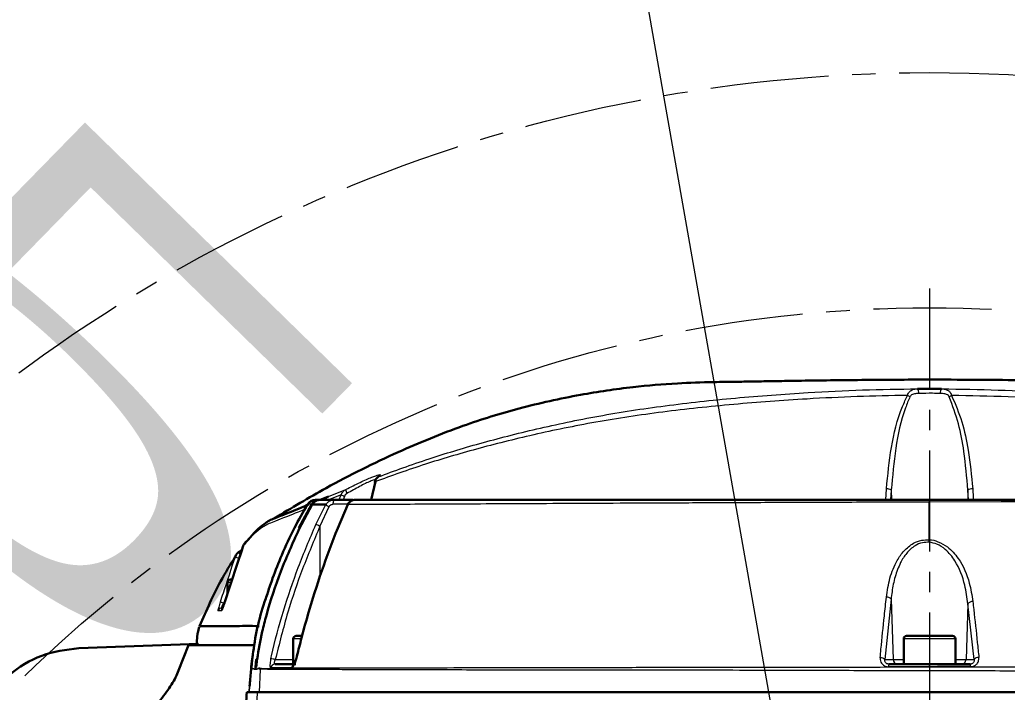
# Model space of a CAD drawing. Header units: millimetres. Extents: x 0 to 8400, y 0 to 5940.
# Drawn here: x 2270 to 2376.2, y 2107.8 to 2180.1 of the extents above; entities that cross this region are included whole.
import ezdxf

# ---------------------------------------------------------------- set-up
doc = ezdxf.new("R2010")
doc.units = ezdxf.units.MM
doc.linetypes.add('CENTERX2', pattern=[20.32, 12.7, -2.54, 2.54, -2.54])
doc.styles.get("Standard").update_dxf_attribs({"font": 'times.ttf', "width": 2, "height": 50})
doc.dimstyles.new('ISO-25', dxfattribs={"dimtxt": 40, "dimasz": 40, "dimexe": 1.25, "dimexo": 0.625, "dimtad": 1, "dimtxsty": 'Standard', "dimcen": 2.5, "dimclrd": 1, "dimclrt": 1, "dimadec": 0, "dimazin": 0, "dimtfac": 1, "dimtmove": 0, "dimatfit": 3, "dimfxl": 1, "dimarcsym": 0})

# ---------------------------------------------------------------- blocks, each defined once
blk = doc.blocks.new('*D14')
at = {"color": 1, "lineweight": -2, "transparency": 16777216}
blk.add_arc((2367.81, 2009.87), 906.21, 82.52924, 97.47076, dxfattribs=at)
at = {"color": 1, "lineweight": 25, "transparency": 16777216}
for points in [[(2251, 2901.8), (2248.97, 2914.98), (2210.45, 2902.31)], [(2486.65, 2914.98), (2484.62, 2901.8), (2525.17, 2902.31)]]:
    blk.add_solid(points, dxfattribs=at)
at = {"layer": 'Defpoints', "color": 0, "lineweight": 25, "transparency": 16777216}
for p in [(2420.5, 2914.55), (2209.89, 2905.5), (2525.73, 2905.5), (2367.81, 2009.87), (2367.81, 2009.87)]:
    blk.add_point(p, dxfattribs=at)
at = {"color": 1, "lineweight": 25, "transparency": 16777216, "insert": (2367.81, 2937.05), "char_height": 40, "attachment_point": 5}
blk.add_mtext('20°', dxfattribs=at)
blk = doc.blocks.new('*D17')
at = {"color": 1, "lineweight": -2, "transparency": 16777216}
for p, q in [((2088.8, 2282.43), (2239.59, 2135.13)), ((2467.42, 1912.57), (2268.2, 2107.18)), ((2496.04, 1884.62), (2524.65, 1856.66))]:
    blk.add_line(p, q, dxfattribs=at)
at = {"color": 1, "lineweight": 25, "transparency": 16777216}
for points in [[(2244.24, 2139.9), (2234.93, 2130.36), (2268.2, 2107.18)], [(2500.69, 1889.38), (2491.38, 1879.85), (2467.42, 1912.57)]]:
    blk.add_solid(points, dxfattribs=at)
at = {"layer": 'Defpoints', "color": 0, "lineweight": 25, "transparency": 16777216}
for p in [(2268.2, 2107.18), (2467.42, 1912.57)]:
    blk.add_point(p, dxfattribs=at)
at = {"color": 1, "lineweight": 25, "transparency": 16777216, "insert": (2167.86, 2241.16), "char_height": 40, "attachment_point": 5, "rotation": 315.6709}
blk.add_mtext('∅278,5', dxfattribs=at)

msp = doc.modelspace()

# ---------------------------------------------------------------- linework, layer by layer
at = {"color": 7, "linetype": 'Continuous', "lineweight": 15}
msp.add_line((2367.811, 2009.872), (2209.888, 2905.496), dxfattribs=at)
at = {"color": 7, "linetype": 'CENTERX2', "lineweight": 0, "ltscale": 0.857143}
msp.add_line((2367.811, 2151.2), (2367.811, 1862.977), dxfattribs=at)
at = {"color": 7, "linetype": 'Continuous', "lineweight": 30}
for p, q in [((2308.256, 2130.428), (2307.782, 2128.472)), ((2301.462, 2127.978), (2300.024, 2125.27)), ((2300.027, 2125.452), (2301.398, 2127.982)), ((2301.016, 2127.999), (2300.981, 2127.999)), ((2301.872, 2128.472), (2302.266, 2128.472)), ((2302.328, 2128.472), (2303.204, 2128.832)), ((2303.846, 2128.472), (2305.809, 2128.472)), ((2305.29, 2127.957), (2304.2, 2125.423)), ((2293.613, 2122.892), (2293.911, 2123.088)), ((2294.055, 2123.523), (2294.054, 2123.522)), ((2292.36, 2119.59), (2292.36, 2118.399)), ((2292.663, 2119.893), (2292.844, 2119.893)), ((2292.068, 2117.511), (2292.067, 2117.51)), ((2289.139, 2114.08), (2289.151, 2114.185)), ((2289.307, 2114.821), (2289.151, 2114.185)), ((2289.344, 2114.902), (2289.332, 2114.875)), ((2289.135, 2114.08), (2289.035, 2112.83)), ((2299.426, 2113.534), (2299.426, 2110.808)), ((2299.729, 2113.836), (2300.344, 2113.836)), ((2365.035, 2113.534), (2365.035, 2110.808)), ((2365.338, 2113.836), (2370.284, 2113.836)), ((2370.586, 2110.808), (2370.586, 2113.534)), ((2289.234, 2112.985), (2276.37, 2112.535)), ((2288.175, 2112.827), (2287.094, 2110.121)), ((2295.454, 2110.572), (2295.438, 2110.427)), ((2299.426, 2110.808), (2299.447, 2110.808)), ((2363.434, 2110.808), (2367.809, 2110.808)), ((2365.035, 2110.808), (2370.586, 2110.808)), ((2367.809, 2110.808), (2372.184, 2110.808)), ((2294.427, 2107.78), (2295.529, 2107.78)), ((2295.529, 2107.78), (2439.441, 2107.78))]:
    msp.add_line(p, q, dxfattribs=at)
at = {"color": 8, "linetype": 'Continuous', "lineweight": 15}
for p, q in [((2303.204, 2128.832), (2305.077, 2129.588)), ((2304.573, 2129.016), (2303.208, 2128.472)), ((2304.337, 2128.425), (2304.573, 2129.016)), ((2363.098, 2128.472), (2363.178, 2129.652)), ((2363.698, 2129.506), (2363.628, 2128.472)), ((2363.698, 2129.506), (2363.715, 2128.472)), ((2371.924, 2129.51), (2371.906, 2128.472)), ((2371.993, 2128.472), (2371.924, 2129.51)), ((2301.853, 2125.821), (2302.938, 2127.951)), ((2305.322, 2127.985), (2303.685, 2127.985)), ((2304.924, 2128.844), (2304.791, 2128.472)), ((2303.258, 2127.724), (2302.295, 2125.63)), ((2302.295, 2125.63), (2302.291, 2120.192)), ((2293.543, 2122.199), (2292.782, 2119.893)), ((2292.706, 2119.59), (2292.36, 2119.59)), ((2292.36, 2118.614), (2291.947, 2117.36)), ((2291.947, 2117.36), (2292.017, 2117.36)), ((2363.675, 2117.783), (2363.019, 2111.295)), ((2363.675, 2117.783), (2363.894, 2111.295)), ((2371.93, 2117.301), (2371.727, 2111.295)), ((2372.586, 2111.295), (2371.93, 2117.301)), ((2300.255, 2113.534), (2299.426, 2113.534)), ((2370.586, 2113.534), (2365.035, 2113.534)), ((2297.493, 2111.295), (2299.426, 2111.295)), ((2363.019, 2111.295), (2363.894, 2111.295)), ((2363.894, 2111.295), (2365.035, 2111.295)), ((2370.586, 2111.295), (2371.727, 2111.295)), ((2371.727, 2111.295), (2372.586, 2111.295)), ((2294.928, 2110.336), (2294.934, 2110.383)), ((2295.862, 2110.241), (2295.776, 2107.78)), ((2295.862, 2110.24), (2295.862, 2110.241)), ((2295.529, 2107.78), (2294.678, 2083.41))]:
    msp.add_line(p, q, dxfattribs=at)
at = {"color": 7, "linetype": 'Continuous', "lineweight": 30, "flags": 128}
for points in [[(2308.562, 2130.945), (2308.504, 2130.912), (2308.491, 2130.904)], [(2300.981, 2127.999), (2300.975, 2127.99), (2300.965, 2127.975)], [(2299.761, 2111.396), (2299.74, 2111.393), (2299.733, 2111.388)]]:
    msp.add_lwpolyline(points, dxfattribs=at)
at = {"color": 8, "linetype": 'Continuous', "lineweight": 15, "flags": 128}
for points in [[(2372.443, 2129.655), (2372.508, 2128.695), (2372.523, 2128.472)], [(2303.846, 2128.472), (2303.815, 2128.463), (2303.786, 2128.436), (2303.758, 2128.391), (2303.734, 2128.331), (2303.714, 2128.257), (2303.699, 2128.173), (2303.689, 2128.081), (2303.685, 2127.985)], [(2423.531, 2128.274), (2423.173, 2128.282), (2422.056, 2128.288), (2420.154, 2128.292), (2417.527, 2128.295), (2414.225, 2128.297), (2410.291, 2128.297), (2405.754, 2128.296), (2400.701, 2128.292), (2395.185, 2128.287), (2389.251, 2128.278), (2383.007, 2128.267), (2375.492, 2128.249), (2367.768, 2128.227), (2367.768, 2128.227), (2367.768, 2128.227)], [(2293.724, 2122.532), (2293.711, 2122.555), (2293.671, 2122.63), (2293.638, 2122.699), (2293.614, 2122.76), (2293.599, 2122.812), (2293.594, 2122.851), (2293.599, 2122.878), (2293.613, 2122.892)], [(2291.695, 2116.519), (2291.726, 2116.592), (2291.745, 2116.626)]]:
    msp.add_lwpolyline(points, dxfattribs=at)
at = {"color": 7, "linetype": 'CENTERX2', "lineweight": 0}
for radius in [164.527, 139.25]:
    msp.add_circle((2367.811, 2009.872), radius, dxfattribs=at)
msp.add_arc((2367.811, 2009.872), 709.586, 100, 80, dxfattribs=at)
at = {"color": 8, "linetype": 'Continuous', "lineweight": 15}
for centre, radius, start, end in [((2364.66, 2138.006), 1.861, 56.01044, 65.1327), ((2366.023, 2140.003), 0.635, 351.4424, 39.1501), ((2369.598, 2140.003), 0.635, 140.85531, 188.55704), ((2370.961, 2138.007), 1.861, 114.86725, 123.99151), ((2306.559, 2132.632), 4.126, 241.22388, 246.65045), ((2305.776, 2129.545), 0.701, 176.47823, 214.17268), ((2363.22, 2128.802), 0.851, 55.86687, 92.87186), ((2372.401, 2128.806), 0.85, 87.13725, 124.15623), ((2300.578, 2114.081), 13.925, 86.62166, 88.19491), ((2303.646, 2128.08), 0.873, 120.40189, 153.27041), ((2304.012, 2129.126), 1.592, 227.60301, 241.72386), ((2299.146, 2118.974), 7.363, 64.68105, 68.42635), ((2300.103, 2125.486), 0.0833, 204.07113, 243.53399), ((2293.932, 2123.602), 1.456, 239.57158, 254.51376), ((2292.332, 2118.752), 1.444, 239.46071, 254.5385), ((2363.191, 2117.377), 0.632, 39.95351, 91.79748), ((2372.425, 2116.895), 0.641, 87.01534, 140.71343), ((2291.792, 2116.36), 0.504, 90.01385, 161.88838), ((2296.205, 2105.716), 5.726, 77.0063, 81.85686), ((2362.536, 2110.826), 0.673, 44.16815, 93.00683), ((2364.39, 2111.304), 0.496, 180.9777, 269.03617), ((2371.231, 2111.304), 0.496, 270.96383, 359.0223), ((2373.075, 2110.862), 0.654, 87.07401, 138.50411), ((2295.866, 2110.304), 0.505, 134.93036, 175.35089), ((2294.795, 2121.48), 11.15, 272.91801, 273.2567), ((2296.869, 2110.205), 1.008, 170.71272, 177.998), ((2296.873, 2110.205), 1.012, 170.73279, 177.98669), ((2297.479, 2110.309), 0.499, 90.34242, 169.86831), ((2299.732, 2110.314), 0.501, 118.96214, 169.16443), ((2364.376, 2110.574), 0.971, 166.03547, 183.02236), ((2371.352, 2110.586), 0.862, 356.88443, 14.96088)]:
    msp.add_arc(centre, radius, start, end, dxfattribs=at)
at = {"color": 7, "linetype": 'Continuous', "lineweight": 30}
for centre, radius, start, end in [((2308.294, 2130.311), 0.123, 108.06007, 164.66156), ((2301.836, 2127.463), 1.009, 90.00007, 147.9021), ((2301.871, 2127.463), 1.009, 95.33611, 147.9263), ((2301.871, 2127.467), 1.006, 89.91742, 95.34849), ((2305.31, 2127.89), 0.0693, 106.23966, 153.93677), ((2292.663, 2119.59), 0.303, 90, 180), ((2299.729, 2113.534), 0.303, 90, 180), ((2365.338, 2113.534), 0.303, 90, 180), ((2370.284, 2113.534), 0.303, 0, 90)]:
    msp.add_arc(centre, radius, start, end, dxfattribs=at)
for points, knots in [([(2437.958, 2126.684), (2436.281, 2127.678), (2432.587, 2129.867), (2426.856, 2132.749), (2421.11, 2135.333), (2415.885, 2137.186), (2411.23, 2138.523), (2406.473, 2139.604), (2401.712, 2140.396), (2397.091, 2140.879), (2393.367, 2141.093), (2390.24, 2141.139), (2387.698, 2141.175), (2384.56, 2141.227), (2380.93, 2141.286), (2376.722, 2141.345), (2371.939, 2141.387), (2367.405, 2141.396), (2363.237, 2141.38), (2359.734, 2141.35), (2356.39, 2141.31), (2353.563, 2141.268), (2351.375, 2141.232), (2349.972, 2141.209), (2348.835, 2141.191), (2346.929, 2141.159), (2344.188, 2141.129), (2340.42, 2141.015), (2335.648, 2140.604), (2329.957, 2139.773), (2323.841, 2138.405), (2317.28, 2136.395), (2310.338, 2133.527), (2303.558, 2130.18), (2299.234, 2127.584), (2297.389, 2126.475)], [0, 0, 0, 0, 0.0388052, 0.0854568, 0.1279409, 0.1647247, 0.197236, 0.2263344, 0.2645699, 0.2969108, 0.3235829, 0.3445726, 0.3657623, 0.3883779, 0.4139298, 0.4422984, 0.4731905, 0.5071411, 0.5301639, 0.5543345, 0.5758091, 0.5960616, 0.6110441, 0.6203762, 0.6293454, 0.6429547, 0.6615412, 0.6885725, 0.7215817, 0.7606871, 0.8065243, 0.8492009, 0.8994506, 0.957076, 1, 1, 1, 1]), ([(2366.515, 2140.404), (2367.067, 2140.411), (2367.936, 2140.422), (2368.793, 2140.409), (2369.106, 2140.404)], [0, 0, 0, 0, 0.6349118, 1, 1, 1, 1]), ([(2308.499, 2130.894), (2308.46, 2130.868), (2308.362, 2130.804), (2308.258, 2130.622), (2308.191, 2130.462), (2308.177, 2130.349), (2308.176, 2130.343)], [0, 0, 0, 0, 0.2098952, 0.5223478, 0.9785886, 1, 1, 1, 1]), ([(2308.596, 2130.987), (2308.597, 2130.988), (2308.605, 2130.997), (2308.57, 2130.96), (2308.489, 2130.905), (2308.456, 2130.882)], [0, 0, 0, 0, 0.0693674, 0.6146323, 1, 1, 1, 1]), ([(2294.47, 2124.054), (2294.574, 2124.181), (2295.246, 2125.001), (2296.166, 2125.831), (2296.993, 2126.322), (2297.492, 2126.525), (2298.441, 2126.879), (2299.581, 2127.344), (2300.814, 2127.85), (2301.072, 2127.957)], [0, 0, 0, 0, 0.0676754, 0.4370237, 0.5604022, 0.6837809, 0.8069907, 0.959567, 1, 1, 1, 1]), ([(2300.975, 2127.969), (2300.486, 2127.136), (2299.453, 2125.377), (2298.247, 2122.699), (2297.308, 2120.37), (2296.854, 2119.028), (2296.682, 2118.52)], [0, 0, 0, 0, 0.2772534, 0.5859006, 0.8433334, 1, 1, 1, 1]), ([(2302.938, 2127.951), (2302.508, 2127.95), (2301.646, 2127.95), (2301.329, 2127.953), (2301.377, 2127.957), (2301.619, 2127.962), (2301.7, 2127.965), (2301.613, 2127.969), (2301.553, 2127.973), (2301.489, 2127.977), (2301.462, 2127.978)], [0, 0, 0, 0, 0.1173097, 0.234819, 0.3528192, 0.4710201, 0.5889117, 0.6408192, 0.8484482, 1, 1, 1, 1]), ([(2301.398, 2127.982), (2301.452, 2128.057), (2301.574, 2128.227), (2301.773, 2128.352), (2302.008, 2128.449), (2302.149, 2128.462), (2302.266, 2128.472)], [0, 0, 0, 0, 0.260059, 0.5864558, 0.6545145, 1, 1, 1, 1]), ([(2301.462, 2127.978), (2301.528, 2128.069), (2301.657, 2128.245), (2301.942, 2128.412), (2302.172, 2128.469), (2302.304, 2128.472), (2302.327, 2128.472)], [0, 0, 0, 0, 0.3119958, 0.6083357, 0.9307892, 1, 1, 1, 1]), ([(2302.327, 2128.472), (2302.48, 2128.472), (2302.67, 2128.472), (2302.717, 2128.472), (2302.905, 2128.472), (2303.532, 2128.472), (2303.846, 2128.472)], [0, 0, 0, 0, 0.66831842, 0.83380146, 0.91693693, 1, 1, 1, 1]), ([(2305.828, 2128.424), (2305.785, 2128.415), (2305.636, 2128.385), (2305.419, 2128.213), (2305.307, 2128.017), (2305.251, 2127.92)], [0, 0, 0, 0, 0.1680814, 0.5860763, 1, 1, 1, 1]), ([(2306.053, 2128.472), (2306.027, 2128.472), (2305.909, 2128.468), (2305.703, 2128.404), (2305.457, 2128.229), (2305.346, 2128.049), (2305.29, 2127.957)], [0, 0, 0, 0, 0.0856563, 0.3953445, 0.6929998, 1, 1, 1, 1]), ([(2306.053, 2128.472), (2306.424, 2128.472), (2307.564, 2128.472), (2309.995, 2128.472), (2313.563, 2128.472), (2317.744, 2128.472), (2322.492, 2128.472), (2327.727, 2128.472), (2333.392, 2128.472), (2339.428, 2128.472), (2345.749, 2128.472), (2352.618, 2128.472), (2359.982, 2128.472), (2365.137, 2128.472), (2367.715, 2128.472)], [0, 0, 0, 0, 0.0411624, 0.1264633, 0.212038, 0.2973442, 0.381982, 0.4668882, 0.5515309, 0.6359799, 0.720693, 0.8051352, 0.9025693, 1, 1, 1, 1]), ([(2367.715, 2128.472), (2370.276, 2128.472), (2375.399, 2128.472), (2382.531, 2128.472), (2389.055, 2128.472), (2394.935, 2128.472), (2400.427, 2128.472), (2405.444, 2128.472), (2409.939, 2128.472), (2413.859, 2128.472), (2417.128, 2128.472), (2419.727, 2128.472), (2421.616, 2128.472), (2422.743, 2128.472), (2422.873, 2128.472), (2422.937, 2128.472)], [0, 0, 0, 0, 0.0862754, 0.1725459, 0.2473664, 0.3224272, 0.3972539, 0.4722724, 0.5475262, 0.6225418, 0.6979453, 0.773587, 0.8489877, 0.9243539, 1, 1, 1, 1]), ([(2300.024, 2125.27), (2299.35, 2123.777), (2297.995, 2120.777), (2296.789, 2117.069), (2295.969, 2113.917), (2295.709, 2112.336), (2295.547, 2111.344)], [0, 0, 0, 0, 0.3352331, 0.6732797, 0.7949923, 1, 1, 1, 1]), ([(2304.2, 2125.423), (2303.614, 2123.898), (2302.441, 2120.843), (2301.185, 2116.803), (2300.296, 2113.649), (2299.919, 2112.063), (2299.761, 2111.396)], [0, 0, 0, 0, 0.33406827, 0.66933898, 0.860966, 1, 1, 1, 1]), ([(2294.47, 2124.054), (2294.378, 2123.984), (2294.193, 2123.844), (2294.101, 2123.63), (2294.055, 2123.523)], [0, 0, 0, 0, 0.4996565, 1, 1, 1, 1]), ([(2294.054, 2123.522), (2293.873, 2122.974), (2293.212, 2120.97), (2292.548, 2118.966), (2292.066, 2117.511)], [0, 0, 0, 0, 0.2733708, 1, 1, 1, 1]), ([(2293.194, 2122.346), (2293.238, 2122.451), (2293.331, 2122.669), (2293.517, 2122.816), (2293.613, 2122.892)], [0, 0, 0, 0, 0.4819223, 1, 1, 1, 1]), ([(2293.194, 2122.346), (2292.665, 2121.507), (2291.373, 2119.457), (2290.097, 2116.593), (2289.344, 2114.903)], [0, 0, 0, 0, 0.40975516, 1, 1, 1, 1]), ([(2296.704, 2118.512), (2296.622, 2118.292), (2295.855, 2116.237), (2295.319, 2113.806), (2295.052, 2111.596), (2295.02, 2111.332)], [0, 0, 0, 0, 0.0955475, 0.8921365, 1, 1, 1, 1]), ([(2292.067, 2117.509), (2292.053, 2117.467), (2292.002, 2117.314), (2291.915, 2117.062), (2291.824, 2116.813), (2291.771, 2116.679), (2291.746, 2116.622), (2291.747, 2116.623), (2291.747, 2116.623)], [0, 0, 0, 0, 0.1044087, 0.376473, 0.6228341, 0.8318227, 0.9478776, 1, 1, 1, 1]), ([(2289.344, 2114.902), (2289.376, 2114.902), (2289.539, 2114.904), (2289.879, 2114.901), (2290.435, 2114.902), (2290.978, 2114.899), (2291.601, 2114.901), (2292.18, 2114.872), (2292.856, 2114.885), (2293.994, 2114.911), (2295.272, 2114.904), (2295.77, 2114.902)], [0, 0, 0, 0, 0.037613, 0.188066, 0.3385187, 0.4889717, 0.5641979, 0.7146707, 0.8651182, 0.9474486, 1, 1, 1, 1]), ([(2276.37, 2112.535), (2275.014, 2112.354), (2272.304, 2111.992), (2268.755, 2109.782), (2266.129, 2106.62), (2264.918, 2103.444), (2264.759, 2101.487), (2264.71, 2100.877)], [0, 0, 0, 0, 0.2249112, 0.4498429, 0.6743307, 0.8986443, 1, 1, 1, 1]), ([(2295.318, 2112.827), (2295.249, 2112.827), (2294.371, 2112.827), (2293.447, 2112.827), (2292.474, 2112.827), (2291.997, 2112.827), (2291.01, 2112.827), (2289.444, 2112.827), (2288.595, 2112.827), (2288.175, 2112.827)], [0, 0, 0, 0, 0.0051608, 0.0652086, 0.1254234, 0.1858335, 0.2461479, 0.6264715, 1, 1, 1, 1]), ([(2295.318, 2112.827), (2294.773, 2112.827), (2293.493, 2112.827), (2292.562, 2112.827), (2291.862, 2112.827), (2291.104, 2112.827), (2290.461, 2112.827), (2289.923, 2112.827), (2289.412, 2112.827), (2289.166, 2112.827), (2289.043, 2112.827)], [0, 0, 0, 0, 0.0612815, 0.1437708, 0.3074237, 0.4710764, 0.5529026, 0.7165555, 0.8582754, 1, 1, 1, 1]), ([(2295.085, 2111.855), (2295.039, 2111.493), (2294.938, 2110.698), (2294.823, 2109.568), (2294.754, 2108.688), (2294.732, 2108.42)], [0, 0, 0, 0, 0.3664488, 0.8066994, 1, 1, 1, 1]), ([(2295.002, 2111.346), (2294.994, 2111.283), (2294.971, 2111.109), (2294.937, 2110.834), (2294.908, 2110.568), (2294.891, 2110.385), (2294.889, 2110.362), (2294.889, 2110.35)], [0, 0, 0, 0, 0.12077591, 0.33187801, 0.55119066, 0.77635342, 1, 1, 1, 1]), ([(2294.935, 2110.398), (2294.937, 2110.428), (2294.942, 2110.495), (2294.96, 2110.711), (2294.986, 2111.002), (2295.009, 2111.222), (2295.02, 2111.332)], [0, 0, 0, 0, 0.2068405, 0.4701601, 0.7345376, 1, 1, 1, 1]), ([(2295.458, 2111.34), (2295.451, 2111.279), (2295.43, 2111.107), (2295.4, 2110.831), (2295.376, 2110.564), (2295.363, 2110.379), (2295.363, 2110.356), (2295.363, 2110.345)], [0, 0, 0, 0, 0.1169904, 0.3289264, 0.5493497, 0.7753406, 1, 1, 1, 1]), ([(2295.454, 2110.572), (2295.46, 2110.623), (2295.473, 2110.742), (2295.504, 2111.016), (2295.533, 2111.235), (2295.547, 2111.344)], [0, 0, 0, 0, 0.2651952, 0.6320698, 1, 1, 1, 1]), ([(2299.731, 2111.388), (2299.723, 2111.353), (2299.698, 2111.233), (2299.637, 2111.043), (2299.563, 2110.866), (2299.509, 2110.765), (2299.479, 2110.727), (2299.482, 2110.73), (2299.483, 2110.731)], [0, 0, 0, 0, 0.1148476, 0.384052, 0.6156763, 0.8004418, 0.9449889, 1, 1, 1, 1]), ([(2287.094, 2110.121), (2287.011, 2109.884), (2286.863, 2109.462), (2286.501, 2108.87), (2286.342, 2108.61)], [0, 0, 0, 0, 0.5617177, 1, 1, 1, 1]), ([(2294.935, 2110.398), (2294.933, 2110.381), (2294.931, 2110.363), (2294.932, 2110.368), (2294.932, 2110.369)], [0, 0, 0, 0, 0.9654235, 1, 1, 1, 1]), ([(2297.476, 2110.808), (2297.775, 2110.808), (2298.372, 2110.808), (2299.265, 2110.808), (2299.711, 2110.808)], [0, 0, 0, 0, 0.5004505, 1, 1, 1, 1]), ([(2286.342, 2108.61), (2285.982, 2108.088), (2285.259, 2107.04), (2283.414, 2104.765), (2280.941, 2101.841), (2277.841, 2098.185), (2274.493, 2094.109), (2271.039, 2089.685), (2267.588, 2084.966), (2263.856, 2079.456), (2259.953, 2073.086), (2256.046, 2065.833), (2252.256, 2057.545), (2248.8, 2048.167), (2245.95, 2037.651), (2243.945, 2026.884), (2243.407, 2019.595), (2243.137, 2015.95)], [0, 0, 0, 0, 0.0411893, 0.0827658, 0.1361414, 0.18969, 0.242956, 0.2966743, 0.3503897, 0.4038953, 0.4755342, 0.5477264, 0.6196854, 0.7141506, 0.8090304, 0.9045099, 1, 1, 1, 1]), ([(2294.433, 2107.787), (2294.401, 2107.364), (2294.322, 2106.335), (2294.214, 2104.637), (2294.135, 2103.181), (2294.104, 2102.614)], [0, 0, 0, 0, 0.2981819, 0.7264402, 1, 1, 1, 1])]:
    msp.add_open_spline(points, degree=3, knots=knots, dxfattribs=at)
at = {"color": 8, "linetype": 'Continuous', "lineweight": 15}
for points, knots in [([(2365.443, 2139.695), (2363.631, 2139.661), (2360.007, 2139.593), (2353.735, 2139.277), (2346.699, 2138.762), (2339.082, 2137.954), (2331.867, 2136.863), (2325.164, 2135.484), (2319.037, 2133.941), (2313.239, 2132.226), (2309.987, 2131.053), (2308.256, 2130.428)], [0, 0, 0, 0, 0.0786893, 0.1573792, 0.2752315, 0.3934909, 0.5113204, 0.6293055, 0.7476798, 0.8656796, 1, 1, 1, 1]), ([(2308.562, 2130.945), (2310.315, 2131.59), (2313.584, 2132.793), (2319.399, 2134.55), (2325.501, 2136.118), (2332.168, 2137.521), (2339.335, 2138.63), (2346.892, 2139.45), (2354.037, 2139.985), (2360.604, 2140.317), (2364.545, 2140.375), (2366.515, 2140.404)], [0, 0, 0, 0, 0.1342545, 0.250299, 0.3667108, 0.4827405, 0.5984953, 0.7146689, 0.8304507, 0.9152253, 1, 1, 1, 1]), ([(2363.178, 2129.652), (2363.324, 2131.134), (2363.619, 2134.124), (2364.418, 2137.52), (2365.257, 2139.301), (2365.443, 2139.695)], [0, 0, 0, 0, 0.4337735, 0.8747826, 1, 1, 1, 1]), ([(2365.443, 2139.695), (2365.474, 2139.782), (2365.544, 2139.982), (2365.774, 2140.224), (2366.026, 2140.335), (2366.287, 2140.389), (2366.421, 2140.398), (2366.515, 2140.404)], [0, 0, 0, 0, 0.1793133, 0.4079667, 0.7172034, 0.8022243, 1, 1, 1, 1]), ([(2366.65, 2139.908), (2366.568, 2139.905), (2366.335, 2139.896), (2366.039, 2139.837), (2365.799, 2139.703), (2365.729, 2139.594), (2365.7, 2139.549)], [0, 0, 0, 0, 0.2280518, 0.6438539, 0.8541633, 1, 1, 1, 1]), ([(2368.971, 2139.908), (2368.69, 2139.913), (2367.923, 2139.927), (2367.145, 2139.916), (2366.65, 2139.908)], [0, 0, 0, 0, 0.3650985, 1, 1, 1, 1]), ([(2369.921, 2139.549), (2369.892, 2139.594), (2369.822, 2139.703), (2369.582, 2139.837), (2369.286, 2139.896), (2369.053, 2139.905), (2368.971, 2139.908)], [0, 0, 0, 0, 0.1458439, 0.3561767, 0.7720095, 1, 1, 1, 1]), ([(2369.106, 2140.404), (2369.2, 2140.398), (2369.418, 2140.384), (2369.671, 2140.308), (2369.903, 2140.164), (2370.077, 2139.982), (2370.147, 2139.782), (2370.178, 2139.695)], [0, 0, 0, 0, 0.197589, 0.4610077, 0.5922502, 0.8207837, 1, 1, 1, 1]), ([(2369.106, 2140.404), (2371.137, 2140.373), (2375.198, 2140.312), (2381.296, 2139.998), (2387.348, 2139.545), (2393.102, 2138.997), (2398.464, 2138.316), (2403.462, 2137.483), (2408.256, 2136.517), (2412.722, 2135.461), (2416.811, 2134.358), (2420.538, 2133.237), (2424.003, 2132.08), (2426.048, 2131.318), (2427.071, 2130.937)], [0, 0, 0, 0, 0.0873638, 0.1747282, 0.2650433, 0.3553662, 0.4364212, 0.5174787, 0.6008234, 0.6841717, 0.7622127, 0.8402534, 0.9201267, 1, 1, 1, 1]), ([(2370.178, 2139.695), (2370.574, 2138.757), (2371.375, 2136.856), (2372.075, 2133.464), (2372.309, 2131.046), (2372.443, 2129.655)], [0, 0, 0, 0, 0.2928251, 0.59341039, 1, 1, 1, 1]), ([(2427.365, 2130.478), (2426.369, 2130.839), (2424.378, 2131.563), (2420.967, 2132.672), (2417.234, 2133.768), (2413.129, 2134.846), (2408.706, 2135.866), (2403.943, 2136.807), (2398.881, 2137.635), (2393.53, 2138.298), (2387.976, 2138.817), (2382.202, 2139.253), (2376.257, 2139.576), (2372.205, 2139.655), (2370.178, 2139.695)], [0, 0, 0, 0, 0.0788527, 0.1577021, 0.2383439, 0.318986, 0.4014315, 0.4838738, 0.5685817, 0.6532868, 0.738643, 0.8239969, 0.9119992, 1, 1, 1, 1]), ([(2365.7, 2139.549), (2365.535, 2139.155), (2364.793, 2137.382), (2364.086, 2133.995), (2363.828, 2131.012), (2363.698, 2129.506)], [0, 0, 0, 0, 0.123994, 0.5575952, 1, 1, 1, 1]), ([(2371.924, 2129.51), (2371.807, 2130.9), (2371.605, 2133.291), (2370.992, 2136.675), (2370.279, 2138.587), (2369.921, 2139.549)], [0, 0, 0, 0, 0.4080751, 0.7020056, 1, 1, 1, 1]), ([(2305.077, 2129.588), (2305.6, 2129.85), (2306.648, 2130.376), (2307.904, 2130.928), (2308.647, 2131.194), (2308.87, 2131.196), (2308.662, 2131.026), (2308.562, 2130.945)], [0, 0, 0, 0, 0.224065, 0.4487834, 0.6510795, 0.833429, 1, 1, 1, 1]), ([(2308.123, 2130.633), (2307.99, 2130.584), (2307.642, 2130.454), (2306.579, 2129.926), (2305.658, 2129.41), (2305.197, 2129.151)], [0, 0, 0, 0, 0.234756, 0.6163761, 1, 1, 1, 1]), ([(2308.562, 2130.945), (2308.504, 2130.897), (2308.399, 2130.812), (2308.301, 2130.612), (2308.268, 2130.479), (2308.256, 2130.428)], [0, 0, 0, 0, 0.4398476, 0.7849562, 1, 1, 1, 1]), ([(2304.573, 2129.016), (2304.622, 2129.118), (2304.725, 2129.333), (2304.93, 2129.506), (2305.058, 2129.577), (2305.077, 2129.588)], [0, 0, 0, 0, 0.4335417, 0.917187, 1, 1, 1, 1]), ([(2305.197, 2129.151), (2305.13, 2129.105), (2305.014, 2129.025), (2304.951, 2128.898), (2304.924, 2128.844)], [0, 0, 0, 0, 0.5728228, 1, 1, 1, 1]), ([(2302.938, 2127.951), (2303.001, 2128.04), (2303.138, 2128.237), (2303.465, 2128.433), (2303.721, 2128.459), (2303.846, 2128.472)], [0, 0, 0, 0, 0.2967959, 0.6551004, 1, 1, 1, 1]), ([(2303.258, 2127.724), (2303.287, 2127.769), (2303.35, 2127.867), (2303.505, 2127.966), (2303.626, 2127.979), (2303.685, 2127.985)], [0, 0, 0, 0, 0.2968116, 0.6532838, 1, 1, 1, 1]), ([(2367.768, 2128.227), (2367.768, 2128.227), (2365.162, 2128.227), (2359.948, 2128.198), (2352.493, 2128.175), (2345.534, 2128.144), (2339.124, 2128.115), (2332.999, 2128.086), (2327.247, 2128.057), (2321.929, 2128.031), (2317.103, 2128.007), (2312.856, 2127.987), (2309.221, 2127.971), (2306.871, 2127.962), (2305.685, 2127.958), (2305.342, 2127.957), (2305.29, 2127.957)], [0, 0, 0, 0, 0.00000075, 0.09752429, 0.19505127, 0.27967366, 0.36456816, 0.44919611, 0.53410324, 0.61927675, 0.70417976, 0.78980898, 0.87570978, 0.96133471, 0.99418932, 1, 1, 1, 1]), ([(2367.715, 2128.472), (2367.724, 2128.461), (2367.744, 2128.439), (2367.76, 2128.297), (2367.768, 2128.227)], [0, 0, 0, 0, 0.4999962, 1, 1, 1, 1]), ([(2367.779, 2124.174), (2367.779, 2124.429), (2367.777, 2125.331), (2367.773, 2126.748), (2367.769, 2127.764), (2367.768, 2128.227)], [0, 0, 0, 0, 0.1767552, 0.6254848, 1, 1, 1, 1]), ([(2300.682, 2127.45), (2300.43, 2127.348), (2299.183, 2126.842), (2298.033, 2126.375), (2297.078, 2126.017), (2296.576, 2125.807), (2295.746, 2125.306), (2294.828, 2124.473), (2294.158, 2123.65), (2294.055, 2123.523)], [0, 0, 0, 0, 0.03943521, 0.19547984, 0.31821351, 0.4411096, 0.56400607, 0.93270916, 1, 1, 1, 1]), ([(2297.016, 2111.384), (2297.04, 2111.492), (2297.414, 2113.219), (2298.34, 2116.516), (2299.909, 2121.238), (2301.204, 2124.292), (2301.853, 2125.821)], [0, 0, 0, 0, 0.0217608, 0.3476005, 0.6732075, 1, 1, 1, 1]), ([(2302.295, 2125.63), (2301.655, 2124.116), (2300.372, 2121.081), (2298.747, 2116.297), (2297.919, 2112.995), (2297.493, 2111.295)], [0, 0, 0, 0, 0.3256636, 0.6527863, 1, 1, 1, 1]), ([(2363.171, 2118.009), (2363.273, 2118.695), (2363.478, 2120.064), (2364.149, 2121.746), (2365.026, 2123.017), (2365.931, 2123.77), (2366.907, 2124.158), (2367.506, 2124.174), (2367.779, 2124.174), (2367.779, 2124.174)], [0, 0, 0, 0, 0.25371875, 0.50636701, 0.65738403, 0.80955841, 0.9122997, 0.99999352, 1, 1, 1, 1]), ([(2367.762, 2123.904), (2367.517, 2123.9), (2366.98, 2123.891), (2366.1, 2123.499), (2365.3, 2122.751), (2364.591, 2121.602), (2364.071, 2120.202), (2363.796, 2118.866), (2363.705, 2118.052), (2363.675, 2117.783)], [0, 0, 0, 0, 0.0830694, 0.1814619, 0.3306538, 0.4819246, 0.689311, 0.8972399, 1, 1, 1, 1]), ([(2367.762, 2123.904), (2367.765, 2123.952), (2367.772, 2124.048), (2367.777, 2124.132), (2367.779, 2124.174)], [0, 0, 0, 0, 0.4999642, 1, 1, 1, 1]), ([(2371.93, 2117.301), (2371.837, 2117.963), (2371.616, 2119.555), (2370.855, 2121.59), (2369.703, 2123.047), (2368.696, 2123.736), (2368.047, 2123.853), (2367.762, 2123.904)], [0, 0, 0, 0, 0.2472102, 0.5944981, 0.7845156, 0.9053112, 1, 1, 1, 1]), ([(2367.779, 2124.174), (2367.779, 2124.174), (2368.099, 2124.174), (2368.812, 2123.979), (2369.937, 2123.336), (2371.23, 2121.856), (2372.099, 2119.811), (2372.353, 2118.201), (2372.459, 2117.535)], [0, 0, 0, 0, 0.00000629, 0.0997753, 0.22455929, 0.41602593, 0.75852604, 1, 1, 1, 1]), ([(2294.055, 2123.523), (2293.95, 2123.204), (2293.424, 2121.61), (2292.762, 2119.606), (2292.204, 2117.921), (2292.068, 2117.511)], [0, 0, 0, 0, 0.159077, 0.7953835, 1, 1, 1, 1]), ([(2291.598, 2117.508), (2291.703, 2117.827), (2292.236, 2119.44), (2292.767, 2121.053), (2293.194, 2122.346)], [0, 0, 0, 0, 0.1976917, 1, 1, 1, 1]), ([(2293.688, 2122.413), (2293.665, 2122.393), (2293.598, 2122.337), (2293.564, 2122.253), (2293.543, 2122.199)], [0, 0, 0, 0, 0.3479171, 1, 1, 1, 1]), ([(2291.598, 2117.508), (2291.566, 2117.411), (2291.502, 2117.215), (2291.416, 2116.935), (2291.349, 2116.704), (2291.309, 2116.546), (2291.312, 2116.527), (2291.313, 2116.517)], [0, 0, 0, 0, 0.1922266, 0.3861924, 0.5842044, 0.7923194, 1, 1, 1, 1]), ([(2291.695, 2116.519), (2291.7, 2116.525), (2291.713, 2116.537), (2291.764, 2116.656), (2291.849, 2116.877), (2291.956, 2117.177), (2292.031, 2117.4), (2292.068, 2117.511)], [0, 0, 0, 0, 0.1513513, 0.3505377, 0.5593569, 0.7799522, 1, 1, 1, 1]), ([(2291.792, 2116.865), (2291.777, 2116.869), (2291.751, 2116.876), (2291.748, 2116.927), (2291.758, 2116.986), (2291.774, 2117.034), (2291.809, 2117.119), (2291.858, 2117.219), (2291.917, 2117.312), (2291.947, 2117.36)], [0, 0, 0, 0, 0.21442119, 0.37196962, 0.4169932, 0.59155039, 0.60571979, 0.79752349, 1, 1, 1, 1]), ([(2362.501, 2111.499), (2362.53, 2111.8), (2362.674, 2113.309), (2362.894, 2115.487), (2363.097, 2117.337), (2363.171, 2118.009)], [0, 0, 0, 0, 0.1374057, 0.6870777, 1, 1, 1, 1]), ([(2372.459, 2117.535), (2372.492, 2117.244), (2372.658, 2115.785), (2372.874, 2113.777), (2373.053, 2112.054), (2373.109, 2111.515)], [0, 0, 0, 0, 0.1466916, 0.7334848, 1, 1, 1, 1]), ([(2291.695, 2116.519), (2291.629, 2116.519), (2291.498, 2116.518), (2291.374, 2116.517), (2291.313, 2116.517)], [0, 0, 0, 0, 0.5025047, 1, 1, 1, 1]), ([(2289.151, 2114.185), (2289.126, 2113.868), (2289.089, 2113.415), (2289.053, 2112.963), (2289.043, 2112.827)], [0, 0, 0, 0, 0.6998252, 1, 1, 1, 1]), ([(2297.016, 2111.384), (2297.001, 2111.308), (2296.964, 2111.125), (2296.928, 2110.848), (2296.916, 2110.599), (2296.935, 2110.429), (2296.97, 2110.408), (2296.988, 2110.397)], [0, 0, 0, 0, 0.1479261, 0.3575453, 0.5690442, 0.7847672, 1, 1, 1, 1]), ([(2297.476, 2110.808), (2297.457, 2110.813), (2297.421, 2110.823), (2297.398, 2110.907), (2297.407, 2111.032), (2297.442, 2111.17), (2297.478, 2111.258), (2297.493, 2111.295)], [0, 0, 0, 0, 0.2193724, 0.4327423, 0.6397846, 0.8484617, 1, 1, 1, 1]), ([(2299.241, 2110.408), (2299.265, 2110.413), (2299.324, 2110.425), (2299.433, 2110.543), (2299.558, 2110.764), (2299.676, 2111.061), (2299.732, 2111.284), (2299.761, 2111.396)], [0, 0, 0, 0, 0.14624789, 0.3536516, 0.5648706, 0.78263786, 1, 1, 1, 1]), ([(2362.501, 2111.499), (2362.5, 2111.489), (2362.49, 2111.375), (2362.511, 2111.164), (2362.634, 2110.895), (2362.836, 2110.687), (2363.102, 2110.548), (2363.305, 2110.531), (2363.407, 2110.523)], [0, 0, 0, 0, 0.0205794, 0.2372592, 0.4338029, 0.6208521, 0.8103687, 1, 1, 1, 1]), ([(2363.434, 2110.808), (2363.393, 2110.811), (2363.341, 2110.814), (2363.254, 2110.838), (2363.198, 2110.863), (2363.12, 2110.918), (2363.05, 2110.999), (2363, 2111.139), (2363.012, 2111.239), (2363.019, 2111.295)], [0, 0, 0, 0, 0.13974826, 0.1775912, 0.31173054, 0.35165727, 0.53128989, 0.7352846, 1, 1, 1, 1]), ([(2372.586, 2111.295), (2372.594, 2111.238), (2372.61, 2111.127), (2372.556, 2110.984), (2372.474, 2110.901), (2372.397, 2110.851), (2372.33, 2110.826), (2372.253, 2110.811), (2372.212, 2110.809), (2372.184, 2110.808)], [0, 0, 0, 0, 0.2769581, 0.5319759, 0.6681084, 0.7360542, 0.865169, 0.9073001, 1, 1, 1, 1]), ([(2372.212, 2110.539), (2372.266, 2110.542), (2372.423, 2110.549), (2372.683, 2110.637), (2372.943, 2110.849), (2373.109, 2111.161), (2373.109, 2111.397), (2373.109, 2111.515)], [0, 0, 0, 0, 0.1000995, 0.2905359, 0.5084759, 0.7550129, 1, 1, 1, 1]), ([(2294.674, 2107.786), (2294.727, 2108.405), (2294.82, 2109.488), (2294.921, 2110.132), (2295.024, 2110.38), (2295.168, 2110.271), (2295.377, 2110.344), (2295.576, 2110.273), (2295.749, 2110.42), (2295.833, 2110.385), (2295.874, 2110.368)], [0, 0, 0, 0, 0.0859195, 0.1501418, 0.2143715, 0.3431478, 0.5501483, 0.7750736, 0.8875386, 1, 1, 1, 1]), ([(2295.862, 2110.241), (2295.817, 2110.269), (2295.728, 2110.325), (2295.481, 2110.181), (2295.254, 2110.201), (2295.046, 2110.347), (2294.948, 2110.243), (2294.832, 2109.631), (2294.727, 2108.397), (2294.674, 2107.78)], [0, 0, 0, 0, 0.12443, 0.2488642, 0.6570354, 0.7428285, 0.8286143, 0.9143241, 1, 1, 1, 1]), ([(2294.928, 2110.336), (2294.92, 2110.338), (2294.902, 2110.342), (2294.893, 2110.347), (2294.889, 2110.35)], [0, 0, 0, 0, 0.500021, 1, 1, 1, 1]), ([(2294.928, 2110.336), (2294.929, 2110.338), (2294.93, 2110.339), (2294.934, 2110.387), (2294.935, 2110.398)], [0, 0, 0, 0, 0.7652489, 1, 1, 1, 1]), ([(2295.429, 2110.348), (2295.429, 2110.348), (2295.43, 2110.348), (2295.434, 2110.386), (2295.434, 2110.39)], [0, 0, 0, 0, 0.9140503, 1, 1, 1, 1]), ([(2295.438, 2110.427), (2295.441, 2110.448), (2295.444, 2110.479), (2295.452, 2110.551), (2295.454, 2110.572)], [0, 0, 0, 0, 0.7097451, 1, 1, 1, 1]), ([(2367.809, 2110.082), (2365.247, 2110.088), (2360.093, 2110.099), (2353.027, 2110.12), (2346.659, 2110.139), (2340.96, 2110.152), (2335.398, 2110.156), (2330.136, 2110.151), (2325.246, 2110.148), (2320.698, 2110.16), (2316.422, 2110.18), (2313.565, 2110.185), (2311.021, 2110.184), (2308.757, 2110.186), (2305.927, 2110.199), (2303.407, 2110.216), (2301.488, 2110.225), (2299.852, 2110.226), (2298.488, 2110.228), (2297.279, 2110.237), (2296.427, 2110.248), (2295.96, 2110.25), (2295.891, 2110.243), (2295.862, 2110.24)], [0, 0, 0, 0, 0.0683278, 0.1374506, 0.1906306, 0.2438105, 0.2985338, 0.3532569, 0.4044397, 0.4556226, 0.508178, 0.5607336, 0.5690823, 0.6151025, 0.6611226, 0.7081311, 0.7551403, 0.7845791, 0.8296261, 0.8746731, 0.9206454, 0.9666181, 1, 1, 1, 1]), ([(2295.875, 2110.368), (2295.985, 2110.356), (2296.206, 2110.333), (2297.679, 2110.375), (2299.959, 2110.41), (2303.129, 2110.412), (2307.099, 2110.407), (2311.829, 2110.417), (2317.283, 2110.428), (2323.369, 2110.421), (2330.011, 2110.438), (2337.141, 2110.465), (2344.651, 2110.477), (2352.339, 2110.484), (2360.089, 2110.488), (2365.238, 2110.502), (2367.81, 2110.502), (2367.81, 2110.502)], [0, 0, 0, 0, 0.0717492, 0.1437297, 0.2154824, 0.2872505, 0.3592463, 0.4310129, 0.5028793, 0.5749744, 0.6468392, 0.7186842, 0.7907586, 0.8626029, 0.9313011, 0.9999995, 1, 1, 1, 1]), ([(2299.241, 2110.408), (2298.791, 2110.406), (2297.891, 2110.402), (2297.289, 2110.399), (2296.988, 2110.397)], [0, 0, 0, 0, 0.4995423, 1, 1, 1, 1]), ([(2367.81, 2110.531), (2367.81, 2110.531), (2367.473, 2110.531), (2366.005, 2110.527), (2364.538, 2110.525), (2363.407, 2110.523)], [0, 0, 0, 0, 0.0000137, 0.2291451, 1, 1, 1, 1]), ([(2367.81, 2110.531), (2367.81, 2110.571), (2367.81, 2110.651), (2367.81, 2110.738), (2367.809, 2110.797), (2367.809, 2110.805), (2367.809, 2110.808)], [0, 0, 0, 0, 0.2500352, 0.500002, 0.7500348, 1, 1, 1, 1]), ([(2367.81, 2110.502), (2367.81, 2110.435), (2367.809, 2110.301), (2367.809, 2110.155), (2367.809, 2110.082)], [0, 0, 0, 0, 0.5000188, 1, 1, 1, 1]), ([(2439.088, 2110.007), (2438.63, 2110.003), (2437.712, 2109.993), (2435.217, 2109.987), (2431.946, 2109.982), (2427.828, 2109.978), (2422.967, 2109.978), (2417.414, 2109.972), (2411.22, 2109.976), (2404.485, 2109.996), (2397.292, 2110.017), (2389.718, 2110.035), (2381.874, 2110.051), (2374.527, 2110.067), (2369.822, 2110.078), (2367.809, 2110.082)], [0, 0, 0, 0, 0.0783641, 0.1569788, 0.2353429, 0.3137155, 0.3923378, 0.4707103, 0.5490953, 0.6277311, 0.7061171, 0.7844721, 0.863077, 0.9414321, 1, 1, 1, 1]), ([(2367.81, 2110.502), (2367.81, 2110.502), (2369.819, 2110.502), (2374.516, 2110.513), (2381.848, 2110.52), (2389.672, 2110.531), (2397.224, 2110.537), (2404.394, 2110.535), (2411.105, 2110.531), (2417.277, 2110.538), (2422.811, 2110.55), (2427.657, 2110.553), (2431.765, 2110.555), (2435.031, 2110.554), (2437.526, 2110.551), (2438.447, 2110.552), (2438.907, 2110.552)], [0, 0, 0, 0, 0.0000006, 0.058621, 0.1370152, 0.2156596, 0.2940548, 0.3724302, 0.4510541, 0.5294294, 0.6077757, 0.6863703, 0.7647166, 0.8430622, 0.9216553, 1, 1, 1, 1]), ([(2372.212, 2110.539), (2371.876, 2110.539), (2370.411, 2110.536), (2368.942, 2110.531), (2367.81, 2110.531), (2367.81, 2110.531)], [0, 0, 0, 0, 0.2291351, 0.9999863, 1, 1, 1, 1])]:
    msp.add_open_spline(points, degree=3, knots=knots, dxfattribs=at)

# ---------------------------------------------------------------- dimensions: what is measured, and where the dimension line sits
at = {"color": 0, "lineweight": 25}
dim = msp.add_angular_dim_2l(base=(2420.502, 2914.548), line1=((2367.811, 2009.872), (2525.733, 2905.496)), line2=((2367.811, 2009.872), (2209.888, 2905.496)), dimstyle='ISO-25', dxfattribs=at)
dim.commit()
dim.dimension.update_dxf_attribs({"geometry": '*D14', "text_midpoint": (2367.811, 2937.052)})
dim = msp.add_diameter_dim_2p(p1=(2467.422, 1912.566), p2=(2268.199, 2107.177), dimstyle='ISO-25', dxfattribs=at)
dim.commit()
dim.dimension.update_dxf_attribs({"geometry": '*D17', "text_midpoint": (2167.863, 2241.158)})

doc.saveas('drawing.dxf')
